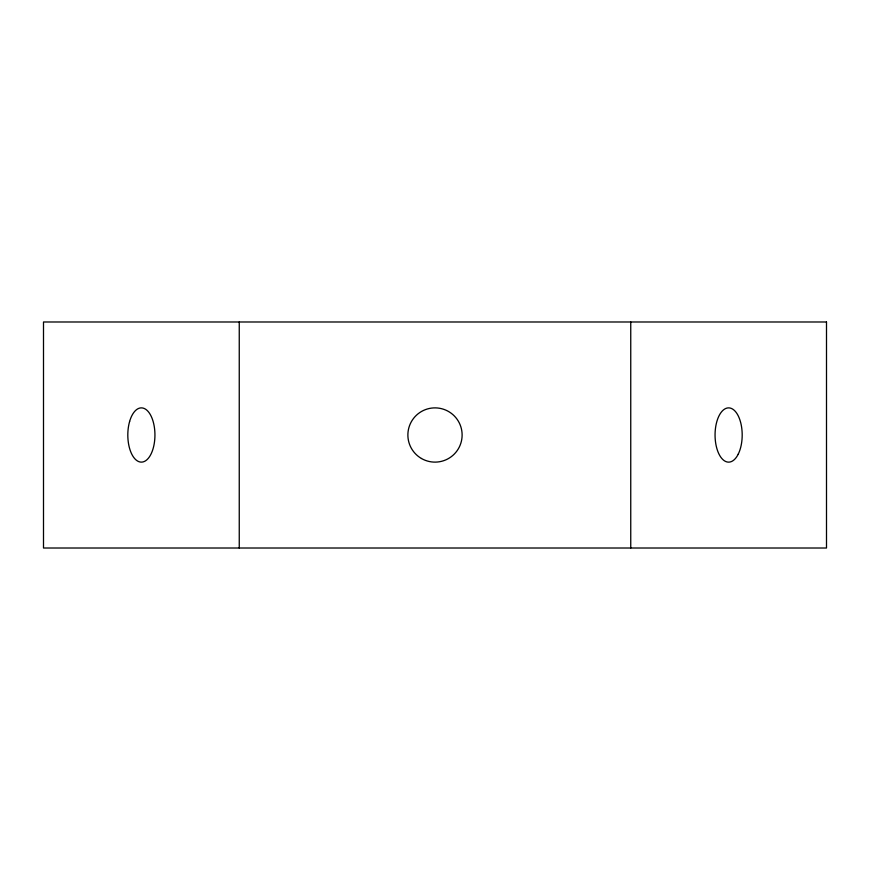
<?xml version="1.0" encoding="UTF-8"?>
<svg xmlns="http://www.w3.org/2000/svg" width="870" height="870" viewBox="0 0 870 870"><rect width="100%" height="100%" fill="white"/><g stroke="black" fill="none" stroke-linecap="round" stroke-linejoin="round"><path stroke-width="1.3" d="M630.75 321.987L630.75 548.013M239.25 321.987L239.25 548.013M826.5 321.987L43.5 321.987L43.5 548.013L826.5 548.013L826.5 321.987M421.439 458.49A27.122 27.122 0 0 0 462.122 435A27.122 27.122 0 0 0 421.439 411.51A27.122 27.122 0 0 0 421.439 458.49M738.217 454.183A27.122 13.561 -90 0 0 732.138 408.802A27.122 13.561 -90 0 0 715.521 442.025A27.122 13.561 -90 0 0 738.217 454.183M129.63 421.439A27.122 13.561 90 0 0 141.375 462.122A27.122 13.561 90 0 0 153.12 421.439A27.122 13.561 90 0 0 129.63 421.439"/></g></svg>
